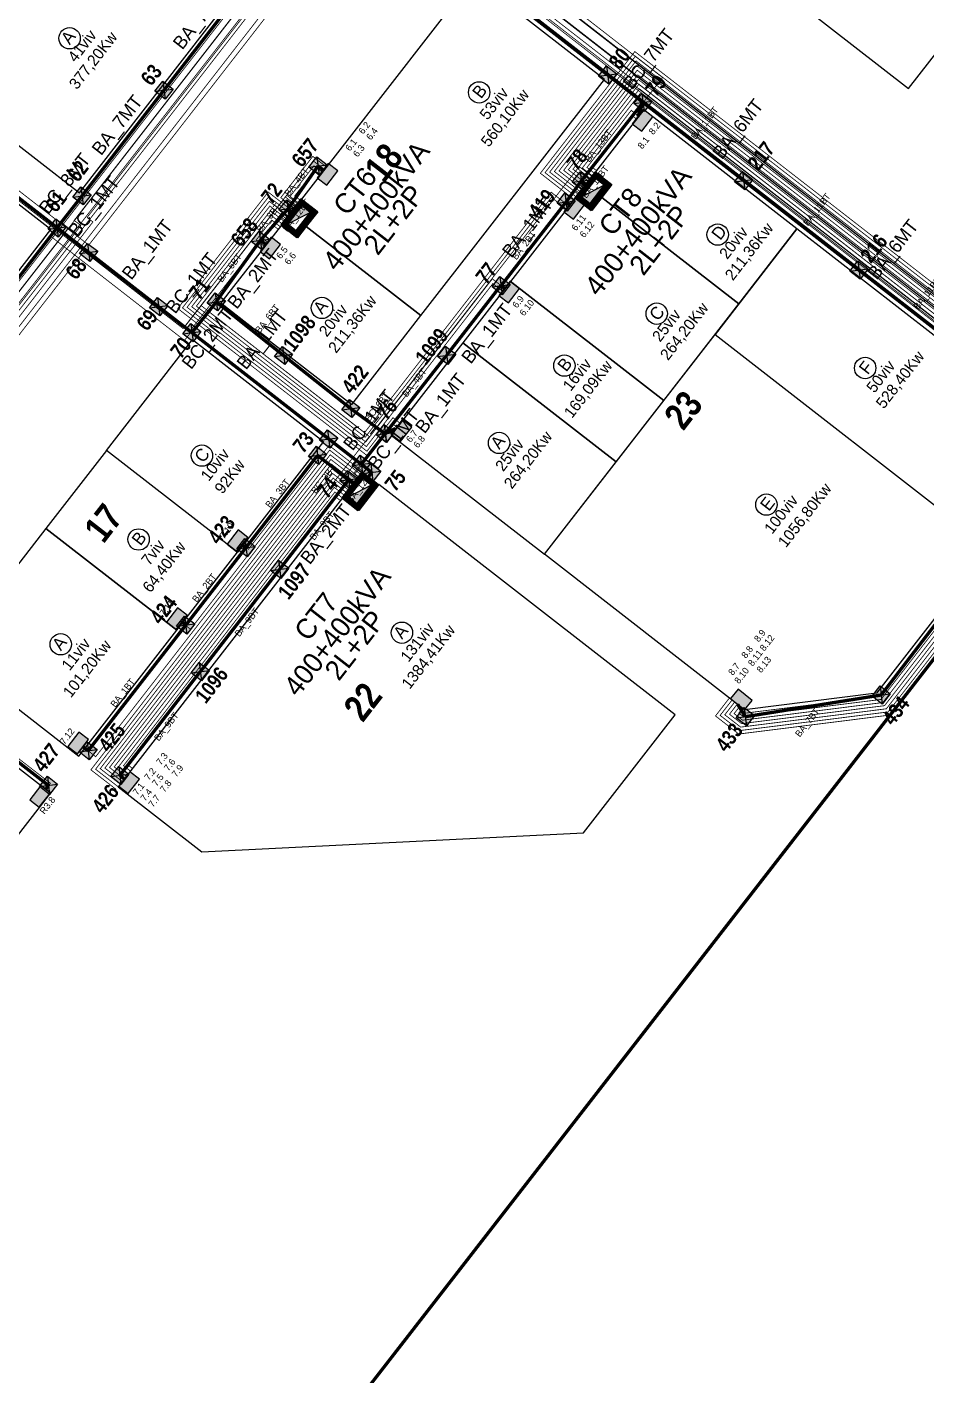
# Model space of a CAD drawing. Header units: metres. Extents: x 750363 to 753809, y 4417932 to 4421953.
# Drawn here: x 752212.2 to 752483, y 4419870.3 to 4420276.1 of the extents above; entities that cross this region are included whole.
import ezdxf
from ezdxf.enums import TextEntityAlignment as Align

# ---------------------------------------------------------------- set-up
doc = ezdxf.new("R2010")
doc.units = ezdxf.units.M
doc.linetypes.add('RAYITAS', pattern=[0.375, 0.25, -0.125])
doc.linetypes.add('TRAZOS2', pattern=[9.525, 6.35, -3.175])
for name, color, linetype in [('----1-verde oscuro', 104, 'Continuous'), ('----AMARILLO', 2, 'Continuous'), ('----CIANO', 150, 'Continuous'), ('--norte h4', 7, 'TRAZOS2'), ('0-MANZANAS', 10, 'Continuous'), ('0-REPARCELACION', 5, 'Continuous'), ('0-SOLAPE', 2, 'TRAZOS2'), ('1-ANILLO-MT', 40, 'Continuous'), ('1-CONEXIÓN S.T.', 7, 'Continuous'), ('1-CT', 2, 'TRAZOS2'), ('1-CT-TXT', 3, 'TRAZOS2'), ('1-LINEAS-MT', 7, 'Continuous'), ('2-ARQUETAS-CRUCE', 10, 'Continuous'), ('2-ARQUETAS-PASO', 170, 'Continuous'), ('2-ARQUETAS-TRAFO', 7, 'Continuous'), ('2-CARGAS-BT', 7, 'Continuous'), ('2-HORNACINAS', 7, 'Continuous'), ('2-HORNACINAS-TXT-SIMPLE', 2, 'Continuous'), ('2-LINEAS-BT', 10, 'Continuous'), ('2-TEXTO ZANJA-BT', 7, 'Continuous'), ('2-TEXTO ZANJA-MT', 7, 'Continuous'), ('2-TEXTO-ARQUETA-MT', 7, 'Continuous'), ('2-ZANJAS-BT', 170, 'Continuous'), ('2-ZANJAS-MT', 10, 'Continuous'), ('2-ZANJAS-MT-BT', 82, 'Continuous')]:
    doc.layers.add(name, color=color, linetype=linetype)
doc.styles.add('Century', font='GOTHIC.TTF')
doc.styles.add('Century_1_1000', font='GOTHIC.TTF', dxfattribs={"height": 2})
doc.styles.add('Century_1_2000', font='GOTHIC.TTF', dxfattribs={"height": 4})
doc.styles.add('Century_1_2500', font='GOTHIC.TTF', dxfattribs={"height": 6})
doc.styles.add('Urbanismo_1_1000', font='swisscb.ttf', dxfattribs={"height": 3})
doc.styles.add('Urbanismo_1_2500', font='swisscb.ttf', dxfattribs={"height": 8})

# ---------------------------------------------------------------- blocks, each defined once
blk = doc.blocks.new('ct')
at = {"linetype": 'Continuous'}
h = blk.add_hatch(dxfattribs=at)
h.set_pattern_fill('ANSI31', color=253, scale=0.1, angle=-142.1201, style=0)
h.set_pattern_definition([(45, (0, -5e-10), (-0.2245064, 0.2245064), [])])
h.paths.add_polyline_path([(-1183.13, 162.26), (-1193.03, 162.26), (-1193.03, 156.06), (-1183.13, 156.06)])
h.paths.add_polyline_path([(-1184.63, 160.76), (-1184.63, 157.56), (-1191.53, 157.56), (-1191.53, 160.76)], flags=16)
blk.add_hatch(color=80, dxfattribs=at).paths.add_polyline_path([(-1191.53, 160.76), (-1191.53, 157.56), (-1184.63, 157.56)])
at = {"color": 80, "linetype": 'Continuous'}
blk.add_line((-1184.63, 157.56), (-1191.53, 160.76), dxfattribs=at)
at = {"color": 5, "linetype": 'Continuous'}
blk.add_lwpolyline([(-1193.03, 156.06), (-1183.13, 156.06), (-1183.13, 162.26), (-1193.03, 162.26)], close=True, dxfattribs=at)
at = {"color": 6, "linetype": 'Continuous'}
blk.add_lwpolyline([(-1191.53, 157.56), (-1184.63, 157.56), (-1184.63, 160.76), (-1191.53, 160.76)], close=True, dxfattribs=at)
blk = doc.blocks.new('HORNACINA')
at = {"layer": '--norte h4'}
blk.add_hatch(color=141, dxfattribs=at).paths.add_polyline_path([(-3.63, 2.72), (-3.63, -2.72), (0, -2.72), (0, 2.72)])
at = {"layer": '--norte h4', "color": 5}
blk.add_lwpolyline([(-3.63, 2.72), (-3.63, -2.72), (0, -2.72), (0, 2.72)], close=True, dxfattribs=at)
blk = doc.blocks.new('Arqueta 001')
h = blk.add_hatch(color=255)
h.dxf.hatch_style = 1
h.paths.add_polyline_path([(-1.95, 1.95), (0, 0), (1.95, 1.95)])
h.paths.add_polyline_path([(0, 0), (-1.95, -1.95), (1.95, -1.95)])
h = blk.add_hatch(color=256)
h.dxf.hatch_style = 1
h.paths.add_polyline_path([(0, 0), (-1.95, 1.95), (-1.95, -1.95)])
h.paths.add_polyline_path([(1.95, -1.95), (1.95, 1.95), (0, 0)])
h = blk.add_hatch(color=256)
h.dxf.hatch_style = 1
h.paths.add_polyline_path([(1.95, 1.95), (-1.95, 1.95), (0, 0)])
h.paths.add_polyline_path([(0, 0), (-1.95, -1.95), (1.95, -1.95)])
for p, q in [((-1.95, 1.95), (1.95, 1.95)), ((-1.95, -1.95), (-1.95, 1.95)), ((-1.95, 1.95), (1.95, -1.95)), ((1.95, 1.95), (-1.95, -1.95)), ((1.95, 1.95), (1.95, -1.95)), ((1.95, -1.95), (-1.95, -1.95))]:
    blk.add_line(p, q)

msp = doc.modelspace()

# ---------------------------------------------------------------- linework, layer by layer
at = {"layer": '----1-verde oscuro', "const_width": 0.25, "elevation": 1.34}
for points in [[(752139.3, 4420125.31), (752138.66, 4420124.48), (752056.86, 4420188.08), (752131.77, 4420284.42), (752259.2, 4420185.33), (752290.4, 4420225.46), (752293.62, 4420222.97)], [(752289.79, 4420218.05), (752288.6, 4420218.98), (752268.61, 4420193.27), (752317.31, 4420155.4), (752378.5, 4420234.09), (752382.25, 4420231.18)], [(752378.34, 4420226.16), (752377.06, 4420227.16), (752310.59, 4420141.68), (752311.87, 4420140.68)]]:
    msp.add_lwpolyline(points, dxfattribs=at)
at = {"layer": '----1-verde oscuro', "elevation": 1.34}
msp.add_lwpolyline([(752308.28, 4420136.06, 0.25, 0.25, 0), (752304.54, 4420138.97, 0.25, 0.25, 0), (752315.3, 4420152.81, 0.25, 0.25, 0), (752266.6, 4420190.68, 0.25, 0.25, 0), (752259.64, 4420181.74, 0.25, 0.25, 0), (752219.35, 4420213.07, 0.25, 0.25, 0), (752198.48, 4420186.24, 0.25, 0.25, 0), (752140.83, 4420112.09, 0.25, 0.25, 0), (752142.98, 4420110.42, 0.25, 0.25, 0), (751950.65, 4419863.07, 0.25, 0.25, 0), (751952.61, 4419861.56, 0.25, 0.25, 0), (751871.31, 4419757.01, 0.25, 0.25, 0), (751862.65, 4419763.74, 0.25, 0.25, 0), (751865.87, 4419767.89, 0, 0, 0)], format="xyseb", dxfattribs=at)
at = {"layer": '----AMARILLO', "const_width": 0.25, "elevation": 1.34}
for points in [[(752230.85, 4420417.57), (752237.51, 4420412.39), (752227.75, 4420399.84), (752321.71, 4420326.77), (752319.84, 4420324.37), (752554, 4420142.29), (752558.81, 4420148.47), (752702.29, 4420036.89), (752834.33, 4420206.7), (752849.76, 4420194.7), (752844.3, 4420187.68)], [(752229, 4420415.2), (752233.3, 4420411.86), (752223.54, 4420399.31), (752317.5, 4420326.25), (752315.63, 4420323.84), (752554.53, 4420138.08), (752559.33, 4420144.26), (752711.75, 4420025.74), (752709.71, 4420023.11), (752850.24, 4419913.84), (752786.39, 4419831.72), (752784.73, 4419833.01), (752493.39, 4419458.34), (752494.63, 4419457.38), (752402.21, 4419338.53), (752312.18, 4419408.54), (752318.14, 4419416.21)], [(752227.16, 4420412.84), (752229.09, 4420411.33), (752219.42, 4420398.89), (752313.5, 4420325.73), (752230.31, 4420218.74), (752232.05, 4420217.39), (752152.37, 4420114.92), (752154.29, 4420113.42), (751962.21, 4419866.4), (751963.84, 4419865.13), (751873.74, 4419749.26), (751856.87, 4419762.38), (751862.93, 4419770.18)]]:
    msp.add_lwpolyline(points, dxfattribs=at)
at = {"layer": '----CIANO', "const_width": 0.25, "elevation": 1.34}
for points in [[(752407.34, 4420542.67), (752402.04, 4420535.85), (752447.07, 4420500.84), (752337.56, 4420360), (752334.97, 4420362.01), (752222.45, 4420217.31), (752224.64, 4420215.62), (752145.06, 4420113.28), (752147.08, 4420111.71), (751954.95, 4419864.62), (751956.7, 4419863.26), (751872.16, 4419754.55), (751860.55, 4419763.57), (751864.65, 4419768.84)], [(752843.39, 4420188.39), (752847.72, 4420193.96), (752835.44, 4420203.52), (752719.42, 4420054.31), (752723.01, 4420051.52), (752704.49, 4420027.7), (752559.8, 4420140.22), (752555.06, 4420134.12), (752309.65, 4420324.95), (752335.52, 4420358.22), (752337.84, 4420356.42), (752450, 4420500.65), (752404.23, 4420536.25), (752408.51, 4420541.75)], [(751863.85, 4419769.47), (751858.79, 4419762.96), (751873.11, 4419751.83), (751960.59, 4419864.32), (751958.67, 4419865.82), (752150.67, 4420112.73), (752148.93, 4420114.09), (752228.42, 4420216.32), (752226.41, 4420217.89), (752307.99, 4420322.82), (752555.56, 4420130.32), (752560.26, 4420136.37), (752702.81, 4420025.53), (752700.55, 4420022.62), (752843.37, 4419911.56), (752786.18, 4419838), (752784.97, 4419838.94), (752487.92, 4419456.93), (752489.23, 4419455.9), (752402.1, 4419343.85), (752316.15, 4419410.68), (752319.58, 4419415.09)]]:
    msp.add_lwpolyline(points, dxfattribs=at)
at = {"layer": '0-REPARCELACION'}
for points in [[(752395.15, 4420353.36), (752379.8, 4420333.6), (752477.73, 4420257.54), (752508.4, 4420297.03), (752434.09, 4420354.75), (752430.28, 4420349.85), (752422.47, 4420355.93), (752426.27, 4420360.82), (752418.29, 4420367.02), (752410.47, 4420373.09), (752406.67, 4420368.2), (752399.99, 4420359.6)], [(752304.03, 4420324.08), (752264.54, 4420354.75), (752188.48, 4420256.82), (752227.97, 4420226.15)], [(752346.68, 4420290.96), (752294.9, 4420224.29), (752299.79, 4420220.48), (752296.32, 4420216.02), (752330.86, 4420189.2), (752386.11, 4420260.33)], [(752219.38, 4420215.09), (752132.51, 4420282.57), (752058.9, 4420187.8), (752137.95, 4420126.39), (752141.76, 4420131.29), (752149.57, 4420125.22)], [(752402.85, 4420247.33), (752397.95, 4420251.13), (752391.88, 4420243.31), (752383.46, 4420232.47), (752388.36, 4420228.67), (752385.32, 4420224.76), (752426.56, 4420192.73), (752444.08, 4420215.3)], [(752377.39, 4420224.65), (752357.83, 4420199.47), (752403.96, 4420163.64), (752426.56, 4420192.73), (752385.32, 4420224.76), (752382.29, 4420220.85)], [(752296.32, 4420216.02), (752293.72, 4420212.66), (752288.82, 4420216.47), (752274.42, 4420197.92), (752270.62, 4420193.03), (752278.43, 4420186.95), (752310.05, 4420162.4), (752330.86, 4420189.2)], [(752502.08, 4420119.34), (752526.74, 4420151.1), (752444.08, 4420215.3), (752419.42, 4420183.55)], [(752357.83, 4420199.47), (752343.48, 4420181), (752389.61, 4420145.17), (752403.96, 4420163.64)], [(752236.12, 4420148.62), (752262.03, 4420181.97), (752301.46, 4420151.34), (752275.55, 4420117.99)], [(752343.48, 4420181), (752321.89, 4420153.2), (752368.02, 4420117.37), (752389.61, 4420145.17)], [(752236.12, 4420148.62), (752217.9, 4420125.16), (752257.33, 4420094.53), (752275.55, 4420117.99)], [(752318.2, 4420138.34), (752312.13, 4420130.52), (752307.23, 4420134.32), (752239.69, 4420047.37), (752264.89, 4420027.8), (752379.81, 4420033.51), (752407.41, 4420069.05)], [(752217.9, 4420125.16), (752188.42, 4420087.2), (752227.85, 4420056.57), (752257.33, 4420094.53)], [(752140.63, 4420025.68), (752179.83, 4420076.14), (752219.26, 4420045.52), (752180.06, 4419995.05)]]:
    msp.add_lwpolyline(points, close=True, dxfattribs=at)
msp.add_lwpolyline([(752502.08, 4420119.34), (752468.03, 4420075.51), (752428.34, 4420070.52), (752368.02, 4420117.37), (752419.42, 4420183.55), (752502.08, 4420119.34)], dxfattribs=at)
at = {"layer": '0-REPARCELACION', "color": 6}
for centre in [(752225.02, 4420272.69), (752348.38, 4420256.39), (752420.21, 4420213.61), (752301.01, 4420191.52), (752401.85, 4420189.79, -1.34), (752374.04, 4420174.17, -1.34), (752464.63, 4420173.43), (752354.38, 4420150.87), (752264.88, 4420147.07), (752434.88, 4420132.32), (752245.82, 4420121.81), (752222.36, 4420090.27), (752325.12, 4420093.73)]:
    msp.add_circle(centre, 3.22, dxfattribs=at)
at = {"layer": '0-SOLAPE', "const_width": 1, "elevation": 1.34, "flags": 128}
msp.add_lwpolyline([(751237.24, 4418479), (753046.04, 4420807.81)], dxfattribs=at)
at = {"layer": '1-ANILLO-MT'}
for points in [[(752145.53, 4420120.92, 0.25, 0.25, 0), (752143.96, 4420118.9, 0.25, 0.25, 0), (752150.17, 4420114.07, 0.25, 0.25, 0), (752315.79, 4420327.17, 0.25, 0.25, 0), (752314.44, 4420325.43, 0.25, 0.25, 0), (752315.79, 4420327.17, 0.25, 0.25, 0), (752702.59, 4420026.74, 0.25, 0.25, 0), (752838.01, 4420200.91, 0.25, 0.25, 0), (752845.17, 4420195.35, 0.25, 0.25, 0), (752841.13, 4420190.15, 0, 0, 0)], [(752391.27, 4419511.36, 0.25, 0.25, 0), (752396.21, 4419517.72, 0.25, 0.25, 0), (752482.45, 4419450.74, 0.25, 0.25, 0), (752842.74, 4419914.09, 0.25, 0.25, 0), (752704.5, 4420021.46, 0.25, 0.25, 0), (752316.32, 4420322.96, 0.25, 0.25, 0), (752150.7, 4420109.85, 0.25, 0.25, 0), (752140.42, 4420117.85, 0.25, 0.25, 0), (752143.84, 4420122.24, 0, 0, 0)]]:
    msp.add_lwpolyline(points, format="xyseb", dxfattribs=at)
at = {"layer": '1-CONEXIÓN S.T.', "color": 212}
msp.add_lwpolyline([(751552.46, 4419763.72, 0.25, 0.25, 0), (751578.11, 4419752.75, 0.25, 0.25, 0), (751600.76, 4419741.86, 0.25, 0.25, 0), (751618.59, 4419732.45, 0.25, 0.25, 0), (751648.62, 4419715.32, 0.25, 0.25, 0), (751656.06, 4419728.36, 0.25, 0.25, 0), (751660.43, 4419725.91, 0.25, 0.25, 0), (751673.1, 4419727.41, 0.25, 0.25, 0), (751684.03, 4419725.84, 0.25, 0.25, 0), (751686.29, 4419728.75, 0.25, 0.25, 0), (751693.14, 4419723.43, 0.25, 0.25, 0), (751775.56, 4419829.42, 0.25, 0.25, 0), (751856.27, 4419766.66, 0.25, 0.25, 0), (751860.14, 4419763.66, 0.25, 0.25, 0), (751868.38, 4419757.25, 0.25, 0.25, 0), (752309.46, 4420324.49, 0.25, 0.25, 0), (752697.98, 4420022.41, 0.25, 0.25, 0), (752841.82, 4419911.01, 0.25, 0.25, 0), (752791.49, 4419846.27, 0.25, 0.25, 0), (752797.59, 4419841.53, 0, 0, 0)], format="xyseb", dxfattribs=at)
at = {"layer": '1-CONEXIÓN S.T.', "color": 212, "const_width": 0.25}
for points in [[(751552.85, 4419764.7), (751578.54, 4419753.7), (751601.24, 4419742.79), (751619.08, 4419733.38), (751648.18, 4419716.9), (751655.62, 4419729.94), (751660.67, 4419727.11), (751673.11, 4419728.59), (751683.52, 4419727.09), (751686.09, 4419730.38), (751693.01, 4419725), (751775.94, 4419831.66), (751868.03, 4419760.06), (752308.79, 4420326.91), (752698.67, 4420024.09), (752837.72, 4420203.04), (752847.28, 4420195.61), (752842.31, 4420189.23)], [(752390.08, 4419512.28), (752395.95, 4419519.83), (752482.32, 4419452.74), (752838.95, 4419911.34), (752310.12, 4420322.08), (751868.74, 4419754.44), (751859.69, 4419761.48), (751854.9, 4419765.19), (751775.18, 4419827.18), (751693.33, 4419721.92), (751686.41, 4419727.3), (751684.44, 4419724.77), (751672.99, 4419726.42), (751660.1, 4419724.9), (751656.41, 4419726.97), (751648.96, 4419713.91), (751618.1, 4419731.52), (751600.29, 4419740.92), (751577.68, 4419751.79), (751552.07, 4419762.75)]]:
    msp.add_lwpolyline(points, dxfattribs=at)
at = {"layer": '1-LINEAS-MT', "color": 80, "const_width": 0.25}
for points in [[(752139.2, 4420125.85), (752138.54, 4420125), (752057.63, 4420187.91), (752133.79, 4420285.86), (752222.31, 4420217.03), (752230.81, 4420210.43), (752345.85, 4420358.54), (752337.35, 4420365.15), (752337.35, 4420365.15), (752248.38, 4420434.33), (752248.53, 4420434.53), (752317.84, 4420523.66), (752406.88, 4420454.5), (752449.12, 4420508.88), (752409.51, 4420539.68), (752410.14, 4420540.49)], [(752292.43, 4420221.46), (752289.3, 4420223.9), (752259.48, 4420185.51), (752229.53, 4420208.78), (752154.71, 4420112.44), (752143.49, 4420121.16), (752144.14, 4420122.01)], [(752310.46, 4420138.86), (752307.96, 4420140.8), (752311.59, 4420145.46), (752302.5, 4420152.52), (752302.3, 4420152.26), (752261.06, 4420184.29), (752288.92, 4420220.15), (752290.47, 4420218.94)]]:
    msp.add_lwpolyline(points, dxfattribs=at)
at = {"layer": '1-LINEAS-MT', "color": 80, "const_width": 0.25, "elevation": 1.34}
for points in [[(752428.91, 4420358.68), (752429.89, 4420359.94), (752410.21, 4420375.23), (752352.32, 4420300.7), (752403.62, 4420260.86), (752380.11, 4420230.59), (752381.15, 4420229.78)], [(752379.6, 4420227.77), (752378.55, 4420228.58), (752310.95, 4420141.55), (752311.94, 4420140.78)]]:
    msp.add_lwpolyline(points, dxfattribs=at)
at = {"layer": '2-LINEAS-BT', "const_width": 0.25}
for points in [[(752423.85, 4420074.22), (752419.56, 4420068.69), (752426.57, 4420063.24), (752472.08, 4420068.96), (752539.94, 4420156.33), (752395.27, 4420268.69), (752366.82, 4420232.06), (752376.85, 4420224.25)], [(752424.64, 4420073.6), (752420.96, 4420068.86), (752426.85, 4420064.28), (752471.55, 4420069.9), (752538.54, 4420156.15), (752395.45, 4420267.29), (752368.22, 4420232.23), (752377.47, 4420225.04)], [(752425.43, 4420072.99), (752422.36, 4420069.04), (752427.14, 4420065.33), (752471.01, 4420070.84), (752537.13, 4420155.97), (752395.63, 4420265.88), (752369.63, 4420232.41), (752378.08, 4420225.83)], [(752426.22, 4420072.38), (752423.77, 4420069.21), (752427.43, 4420066.37), (752470.47, 4420071.78), (752535.73, 4420155.8), (752395.8, 4420264.48), (752371.03, 4420232.58), (752378.69, 4420226.62)], [(752427.01, 4420071.76), (752425.17, 4420069.39), (752427.71, 4420067.41), (752469.94, 4420072.72), (752534.33, 4420155.62), (752395.98, 4420263.08), (752372.43, 4420232.76), (752379.31, 4420227.41)], [(752427.8, 4420071.15), (752426.57, 4420069.57), (752428, 4420068.46), (752469.4, 4420073.66), (752532.92, 4420155.44), (752396.15, 4420261.67), (752373.83, 4420232.94), (752379.92, 4420228.2)], [(752428.59, 4420070.54), (752427.98, 4420069.74), (752428.29, 4420069.5), (752468.87, 4420074.6), (752531.52, 4420155.27), (752396.33, 4420260.27), (752375.24, 4420233.11), (752380.54, 4420228.99)], [(752524.26, 4420152.58), (752527.64, 4420156.94), (752396.51, 4420258.87), (752376.64, 4420233.29), (752381.15, 4420229.78)], [(752523.47, 4420153.19), (752526.24, 4420156.76), (752396.68, 4420257.46), (752378.04, 4420233.46), (752381.76, 4420230.57)], [(752522.71, 4420153.79), (752524.86, 4420156.57), (752396.86, 4420256.06), (752379.45, 4420233.64), (752382.38, 4420231.36)], [(752396.34, 4420249.32), (752394.19, 4420250.99), (752380.85, 4420233.81), (752382.99, 4420232.15)], [(752395.67, 4420248.46), (752394.31, 4420249.52), (752382.25, 4420233.99), (752383.61, 4420232.94)], [(752292.58, 4420221.65), (752288.64, 4420224.72), (752298.28, 4420237.14), (752302.24, 4420234.06)], [(752293.2, 4420222.44), (752290.04, 4420224.89), (752298.46, 4420235.74), (752301.62, 4420233.28)], [(752293.81, 4420223.23), (752291.44, 4420225.07), (752298.63, 4420234.33), (752301.01, 4420232.49)], [(752294.42, 4420224.02), (752292.84, 4420225.25), (752298.81, 4420232.93), (752300.39, 4420231.7)], [(752323.53, 4420155.69), (752322.28, 4420156.66), (752314.75, 4420146.97), (752257.61, 4420191.35), (752284.84, 4420226.4), (752292.09, 4420220.77)], [(752324.47, 4420156.88), (752322.42, 4420158.48), (752314.58, 4420148.38), (752259.02, 4420191.53), (752285.01, 4420225), (752291.48, 4420219.98)], [(752355.35, 4420196.62), (752352.5, 4420198.83), (752314.4, 4420149.78), (752260.42, 4420191.71), (752285.19, 4420223.6), (752290.86, 4420219.19)], [(752374.58, 4420221.35), (752370.14, 4420224.8), (752314.05, 4420152.58), (752263.22, 4420192.06), (752285.54, 4420220.79), (752289.64, 4420217.61)], [(752375.3, 4420222.28), (752370.07, 4420226.34), (752313.87, 4420153.99), (752264.63, 4420192.24), (752285.72, 4420219.39), (752289.02, 4420216.82)], [(752356.01, 4420197.44), (752352.35, 4420200.27), (752314.22, 4420151.18), (752261.82, 4420191.88), (752285.36, 4420222.19), (752290.25, 4420218.4)], [(752283.63, 4420210.13), (752281.24, 4420211.99), (752285.89, 4420217.98), (752288.41, 4420216.03)], [(752284.58, 4420211.33), (752282.97, 4420212.59), (752286.07, 4420216.58), (752287.8, 4420215.24)], [(752277.01, 4420120.31), (752278.88, 4420118.85), (752303.17, 4420150.12), (752313.17, 4420142.34)], [(752229.04, 4420059.43), (752232.9, 4420056.43), (752303.52, 4420147.31), (752311.95, 4420140.77)], [(752239.07, 4420046.56), (752231.45, 4420052.47), (752303.7, 4420145.91), (752311.33, 4420139.98)], [(752258.37, 4420097.17), (752261.44, 4420094.79), (752303.35, 4420148.72), (752312.56, 4420141.56)], [(752239.68, 4420047.35), (752232.86, 4420052.65), (752303.88, 4420144.51), (752310.72, 4420139.19)], [(752240.29, 4420048.14), (752234.26, 4420052.83), (752304.05, 4420143.1), (752310.1, 4420138.4)], [(752240.91, 4420048.93), (752235.66, 4420053), (752304.23, 4420141.7), (752309.49, 4420137.61)], [(752241.52, 4420049.72), (752237.06, 4420053.18), (752304.4, 4420140.3), (752308.88, 4420136.82)], [(752242.13, 4420050.51), (752238.47, 4420053.35), (752304.58, 4420138.89), (752308.26, 4420136.03)], [(752242.75, 4420051.3), (752239.87, 4420053.53), (752304.76, 4420137.49), (752307.65, 4420135.24)], [(752243.36, 4420052.09), (752241.27, 4420053.71), (752304.93, 4420136.09), (752307.04, 4420134.45)], [(752243.97, 4420052.88), (752242.68, 4420053.88), (752305.11, 4420134.68), (752306.42, 4420133.66)], [(752144.97, 4420121.36), (752139.66, 4420114.51), (752144.83, 4420110.5), (752142.76, 4420107.84), (752219.23, 4420048.44), (752217.83, 4420046.63)]]:
    msp.add_lwpolyline(points, dxfattribs=at)
at = {"layer": '2-TEXTO ZANJA-BT', "const_width": 0.25, "elevation": 1.34}
msp.add_lwpolyline([(752218.69, 4420047.74), (752217.83, 4420046.63)], dxfattribs=at)
at = {"layer": '2-ZANJAS-BT', "const_width": 1}
for points, elevation in [([(752397.74, 4420253.38), (752379.15, 4420229.75)], -1.34), ([(752278.14, 4420119.37), (752299.7, 4420147.13)], 1.34), ([(752309.12, 4420139.82), (752310.42, 4420138.81)], 1.34), ([(752260.01, 4420096.03), (752278.12, 4420119.34)], 1.34), ([(752278.14, 4420119.37), (752276.98, 4420120.27)], 1.34), ([(752469.45, 4420074.99), (752498.5, 4420112.9)], -1.34), ([(752260.01, 4420096.03), (752258.84, 4420096.94)], 1.34), ([(752230.61, 4420058.2), (752260.01, 4420096.03)], 1.34), ([(752240.16, 4420050.77), (752264.36, 4420082.02)], 1.34), ([(752179.51, 4420078.23), (752218.69, 4420047.74)], 1.34), ([(752428.54, 4420068.46), (752426.22, 4420072.22)], -1.34), ([(752428.54, 4420068.46), (752469.45, 4420074.99)], -1.34), ([(752230.61, 4420058.2), (752229.04, 4420059.43)], 1.34), ([(752218.69, 4420047.74), (752217.83, 4420046.63)], 1.34)]:
    msp.add_lwpolyline(points, dxfattribs=dict(at, elevation=elevation))
for points in [[(752397.74, 4420253.38), (752396.16, 4420249.08)], [(752290.82, 4420221.35), (752299.85, 4420234.25)], [(752299.84, 4420234.24), (752301.42, 4420233.01)], [(752379.15, 4420229.75), (752380.23, 4420228.59)], [(752374.57, 4420223.41), (752375.58, 4420222.63)], [(752290.82, 4420221.35), (752291.66, 4420220.47)], [(752282.51, 4420211.9), (752284.08, 4420210.69)], [(752355, 4420198.22), (752356.01, 4420197.44)], [(752289.57, 4420177.12), (752269.15, 4420193.37)], [(752309.71, 4420161.22), (752289.47, 4420177.21)], [(752320.09, 4420153.7), (752320.04, 4420153.21)], [(752320.09, 4420153.7), (752323.17, 4420155.23)], [(752288.3, 4420112.84), (752309.12, 4420139.82)], [(752264.4, 4420082.02), (752288.3, 4420112.84)], [(752240.16, 4420050.77), (752241.52, 4420049.72)]]:
    msp.add_lwpolyline(points, dxfattribs=at)
at = {"layer": '2-ZANJAS-MT', "const_width": 1}
for points in [[(752387.07, 4420261.66), (752346.6, 4420293.1)], [(752253.47, 4420257.07), (752279.72, 4420290.87)], [(752228.77, 4420225.24), (752253.47, 4420257.07), (752253.47, 4420257.07)], [(752188.79, 4420240.92), (752221.4, 4420215.56)], [(752374.57, 4420223.41), (752379.14, 4420229.75)], [(752379.14, 4420229.75), (752380.38, 4420228.79)], [(752290.82, 4420221.35), (752291.78, 4420220.6)], [(752194.24, 4420180.67), (752221.27, 4420215.66)], [(752230.78, 4420208.22), (752251.84, 4420191.87)], [(752261.87, 4420184.08), (752303.08, 4420152.07)], [(752312.89, 4420144.45), (752316.06, 4420141.99)], [(752316.06, 4420141.99), (752315.03, 4420140.67)]]:
    msp.add_lwpolyline(points, dxfattribs=at)
at = {"layer": '2-ZANJAS-MT', "linetype": 'RAYITAS', "ltscale": 4, "const_width": 1}
for points in [[(752397.74, 4420253.38), (752387.07, 4420261.66)], [(752228.77, 4420225.24), (752221.27, 4420215.66)], [(752221.27, 4420215.66), (752230.78, 4420208.22)], [(752251.84, 4420191.87), (752261.95, 4420184.02)], [(752269.19, 4420193.28), (752261.87, 4420184.08)], [(752319.98, 4420153.68), (752309.71, 4420161.22)], [(752312.89, 4420144.45), (752320.07, 4420153.7), (752320.07, 4420153.7)], [(752303.08, 4420152.07), (752312.89, 4420144.45)]]:
    msp.add_lwpolyline(points, dxfattribs=at)
at = {"layer": '2-ZANJAS-MT-BT', "const_width": 1}
for points in [[(752428.04, 4420229.85), (752397.74, 4420253.38)], [(752462.75, 4420202.89), (752428.04, 4420229.85)], [(752374.57, 4420223.41), (752355, 4420198.22)], [(752282.47, 4420211.84), (752290.82, 4420221.35)], [(752269.15, 4420193.37), (752282.51, 4420211.9)], [(752338.57, 4420177.26), (752354.92, 4420198.29)], [(752338.34, 4420176.97), (752320.09, 4420153.7)]]:
    msp.add_lwpolyline(points, dxfattribs=at)
at = {"layer": '2-ZANJAS-MT-BT', "const_width": 1, "elevation": -1.34}
msp.add_lwpolyline([(752495.1, 4420177.85), (752462.75, 4420202.91)], dxfattribs=at)
at = {"layer": '2-ZANJAS-MT-BT', "linetype": 'RAYITAS', "ltscale": 4, "const_width": 1, "elevation": 1.34}
msp.add_lwpolyline([(752309.12, 4420139.82), (752299.7, 4420147.13)], dxfattribs=at)

# ---------------------------------------------------------------- block references
at = {"layer": '1-CT'}
for p, rotation in [((753237.63, 4421066.89, 1.34), 52.13185960469871), ((753237.63, 4421066.89, 1.34), 52.13185960469871), ((751439.16, 4419378.35, 1.34), 232.1318596046987), ((751439.16, 4419378.35, 1.34), 232.1318596046987), ((753167.42, 4420976.59, 1.34), 52.13185960469871), ((753167.42, 4420976.59, 1.34), 52.13185960469871)]:
    msp.add_blockref('ct', p, dxfattribs=dict(at, rotation=rotation))
at = {"layer": '2-ARQUETAS-CRUCE'}
for p, rotation in [((752397.74, 4420253.38), 52.16329557934349), ((752221.28, 4420215.6), 52.16329557934349), ((752269.2, 4420193.33), 52.16329557934349), ((752261.87, 4420184.08), 52.16329557934349), ((752320.07, 4420153.7), 52.16329557934349), ((752320.09, 4420153.7), 52.16329557507318), ((752299.7, 4420147.13, 1.34), 52.16329557687806), ((752312.89, 4420144.45), 52.16329557934349), ((752309.12, 4420139.82, 1.34), 52.16329557687806), ((752469.45, 4420074.99, -1.34), 52.16329557507318)]:
    msp.add_blockref('Arqueta 001', p, dxfattribs=dict(at, rotation=rotation))
at = {"layer": '2-ARQUETAS-PASO'}
for p, rotation in [((752387.07, 4420261.66), 52.16329557934349), ((752253.47, 4420257.07), 52.16329557934349), ((752299.84, 4420234.25), 52.16329557507318), ((752428.04, 4420229.85), 52.16329557934349), ((752228.77, 4420225.24), 52.16329557934349), ((752374.57, 4420223.41), 52.16329557507318), ((752230.78, 4420208.22), 52.16329557934349), ((752282.46, 4420211.88), 52.16329557507318), ((752462.75, 4420202.91), 52.16329557934349), ((752355, 4420198.22), 52.16329557507318), ((752355, 4420198.22), 52.16329557934349), ((752251.84, 4420191.87), 52.16329557934349), ((752289.47, 4420177.21), 52.16329557507318), ((752338.57, 4420177.26), 52.16329557507318), ((752309.71, 4420161.22), 52.16329557507318), ((752303.08, 4420152.07), 52.16329557934349), ((752278.14, 4420119.37, 1.34), 52.16329557687806), ((752288.3, 4420112.84), 52.16329557687806), ((752260.01, 4420096.03, 1.34), 52.16329557687806), ((752264.4, 4420082.02), 52.16329557687806), ((752428.54, 4420068.46, -1.34), 52.16329557507318), ((752230.63, 4420058.2, 1.34), 52.16329557687806), ((752240.16, 4420050.77), 52.16329557687806), ((752218.68, 4420047.8, 1.34), 52.16329557721644)]:
    msp.add_blockref('Arqueta 001', p, dxfattribs=dict(at, rotation=rotation))
at = {"layer": '2-ARQUETAS-TRAFO', "rotation": 52.16329557934349}
for p in [(752379.14, 4420229.75), (752290.82, 4420221.35), (752316.06, 4420141.99)]:
    msp.add_blockref('Arqueta 001', p, dxfattribs=at)
at = {"layer": '2-HORNACINAS'}
for p, rotation in [((752399.02, 4420246.85), 322.1262165936768), ((752304.14, 4420230.6), 322.1262165936768), ((752378.44, 4420220.4), 322.1262165936768), ((752286.93, 4420208.47), 322.1262165936768), ((752358.87, 4420195.21), 322.1262165936768), ((752326.4, 4420153.46), 322.1262165936768), ((752277.01, 4420120.31), 322.1262165936768), ((752258.77, 4420096.86), 322.1262165936768), ((752426.22, 4420072.22), 231.2069183326015), ((752229.04, 4420059.43), 322.1262165936768), ((752244.38, 4420047.49), 322.1262165936768), ((752214.72, 4420045.6), 142.1262165948261)]:
    msp.add_blockref('HORNACINA', p, dxfattribs=dict(at, rotation=rotation))

# ---------------------------------------------------------------- texts
at = {"layer": '0-MANZANAS', "char_height": 8, "attachment_point": 1, "rotation": 52.1633, "style": 'Urbanismo_1_2500'}
for s, insert in [('\\pxqc;18', (752307.84, 4420226.68, 1.34)), ('\\pxqc;23', (752398.08, 4420152.17, 1.34)), ('\\pxqc;17', (752223.43, 4420118.16, 1.34)), ('\\pxqc;22', (752301.55, 4420064.37, 1.34))]:
    msp.add_mtext_dynamic_manual_height_columns(s, width=28.0708, gutter_width=40, heights=[0], dxfattribs=dict(at, insert=insert))
at = {"layer": '0-REPARCELACION', "color": 3, "char_height": 3.75, "width": 7.0666, "attachment_point": 1, "rotation": 52.1633, "style": 'Century'}
for s, insert in [('A', (752222.1, 4420272.83)), ('B', (752345.99, 4420256.56)), ('D', (752418.02, 4420213.95)), ('A', (752298.09, 4420191.67)), ('C', (752399.29, 4420189.66, -1.34)), ('B', (752371.64, 4420174.34, -1.34)), ('F', (752462.44, 4420173.51)), ('A', (752351.47, 4420151.02)), ('C', (752262.32, 4420146.94)), ('E', (752432.69, 4420132.39)), ('B', (752243.43, 4420121.99)), ('A', (752322.2, 4420093.88)), ('A', (752219.44, 4420090.41))]:
    msp.add_mtext(s, dxfattribs=dict(at, insert=insert))
at = {"layer": '1-CT-TXT', "color": 5, "style": 'Century_1_2500'}
for s, p in [('400+400kVA', (752319.69, 4420220.43)), ('CT6', (752313.33, 4420224.89)), ('400+400kVA', (752398.55, 4420212.85, 1.34)), ('2L+2P', (752325.04, 4420216.26)), ('CT8', (752393.27, 4420218.69, 1.34)), ('2L+2P', (752405.03, 4420210.13, 1.34)), ('400+400kVA', (752307.96, 4420092.35, -1.34)), ('CT7', (752301.61, 4420096.8, -1.34)), ('2L+2P', (752313.32, 4420088.18, -1.34))]:
    msp.add_text(s, height=6, rotation=52.1319, dxfattribs=at).set_placement(p, align=Align.CENTER)
at = {"layer": '2-CARGAS-BT', "color": 5, "char_height": 3.4, "attachment_point": 1, "rotation": 52.1633, "style": 'Century'}
for s, insert, width in [('377,20Kw', (752224.57, 4420259.12), 7.0666), ('41viv', (752224.19, 4420267.26), 7.0666), ('53viv', (752348.23, 4420249.93), 7.0666), ('560,10Kw', (752348.6, 4420241.79), 7.0666), ('20viv', (752420.4, 4420208.01), 7.0666), ('211,36Kw', (752422.12, 4420201.6), 7.0666), ('  211,36Kw', (752301.07, 4420177.74), 23.7694), ('20viv', (752299.82, 4420184.63), 7.0666), ('25viv', (752400.18, 4420183.12), 7.0666), ('264,20Kw', (752402.58, 4420177.58), 7.0666), ('528,40Kw', (752467.58, 4420163.01), 7.0666), ('16viv', (752373.27, 4420168.31, -1.34), 7.0666), ('169,09Kw', (752373.65, 4420160.16, -1.34), 7.0666), ('50viv', (752464.72, 4420167.75), 7.0666), ('264,20Kw', (752355.55, 4420138.87), 7.0666), ('25viv', (752352.93, 4420144.12), 7.0666), ('10viv', (752264.24, 4420141.21), 7.0666), ('92Kw', (752268.39, 4420137.33), 7.0666), ('1056,80Kw', (752438.08, 4420121.21), 7.0666), ('100viv', (752433.93, 4420125.27), 7.0666), ('7viv', (752246.33, 4420115.77), 7.0666), ('64,40Kw', (752246.7, 4420107.62), 7.0666), ('131viv', (752324.39, 4420086.73), 7.0666), ('1384,41Kw', (752324.76, 4420078.58), 7.0666), ('11viv', (752222.36, 4420084.14), 7.0666), ('101,20Kw', (752222.73, 4420076), 7.0666)]:
    msp.add_mtext(s, dxfattribs=dict(at, insert=insert, width=width))
at = {"layer": '2-HORNACINAS-TXT-SIMPLE', "char_height": 2, "attachment_point": 1, "rotation": 52.1633, "style": 'Century_1_1000'}
for s, insert in [('\\pxql;6.2', (752311.87, 4420244.87, 2.68)), ('\\pxql;8.2', (752399.26, 4420244.71, 2.68)), ('\\pxql;6.4', (752314.17, 4420243.08, 2.68)), ('\\pxql;6.1', (752307.9, 4420239.76, 2.68)), ('\\pxql;6.3', (752310.2, 4420237.97, 2.68)), ('\\pxql;8.1', (752395.92, 4420240.41, 2.68)), ('\\pxql;6.11', (752375.99, 4420215.76, 2.68)), ('\\pxql;6.12', (752378.45, 4420213.71, 1.34)), ('\\pxql;6.5', (752287.06, 4420207.32, 2.68)), ('\\pxql;6.6', (752289.54, 4420205.54, 1.34)), ('\\pxql;6.9', (752358.19, 4420192.5, 2.68)), ('\\pxql;6.10', (752360.34, 4420190.14, 2.68)), ('\\pxql;6.7', (752326.17, 4420152.08, 2.68)), ('\\pxql;6.8', (752328.38, 4420150.4, 2.68)), ('\\pxql;7.10', (752269.97, 4420123, -1.34)), ('\\pxql;7.11', (752251.92, 4420099.75, -1.34)), ('\\pxql;8.9', (752430.99, 4420092, 1.34)), ('\\pxql;8.12', (752432.69, 4420089.26, 1.34)), ('\\pxql;8.8', (752427.16, 4420087.08, 1.34)), ('\\pxql;8.11', (752429.15, 4420084.71, 1.34)), ('\\pxql;8.13', (752431.73, 4420082.73, 1.34)), ('\\pxql;8.7', (752423.2, 4420081.97, 1.34)), ('\\pxql;8.10', (752425.05, 4420079.43, 1.34)), ('\\pxql;7.12', (752221.9, 4420061.15, -1.34)), ('\\pxql;7.3', (752250.92, 4420054.95, -1.34)), ('\\pxql;7.2', (752247.35, 4420050.36, -1.34)), ('\\pxql;7.6', (752253.24, 4420053.14, -1.34)), ('\\pxql;7.9', (752255.61, 4420051.3, -1.34)), ('\\pxql;7.1', (752243.88, 4420045.89, -1.34)), ('\\pxql;7.5', (752249.67, 4420048.56, -1.34)), ('\\pxql;7.8', (752252.05, 4420046.71, -1.34)), ('\\pxql;R3.8', (752215.85, 4420040.17, -1.34)), ('\\pxql;7.4', (752246.2, 4420044.08, -1.34)), ('\\pxql;7.7', (752248.58, 4420042.24, -1.34))]:
    msp.add_mtext_dynamic_manual_height_columns(s, width=24.5045, gutter_width=30, heights=[0], dxfattribs=dict(at, insert=insert))
at = {"layer": '2-TEXTO ZANJA-BT', "char_height": 2, "attachment_point": 1, "rotation": 52.1633, "style": 'Century_1_1000'}
for s, width, insert in [('BA_11BT', 15.3621, (752411.98, 4420243.27)), ('BA_13BT', 15.3621, (752379.96, 4420236.41, -1.34)), (' BA_4BT', 15.3621, (752289.05, 4420225.59)), ('BA_13BT', 15.3621, (752379.05, 4420225.57, -1.34)), (' BA_8BT', 15.3621, (752280.6, 4420214.76)), (' BA_12BT', 15.3621, (752288.55, 4420214.87)), ('BA_11BT', 15.3621, (752445.76, 4420217.24)), ('BA_2BT', 15.3621, (752358.02, 4420207.04)), (' BA_6BT', 15.3621, (752268.89, 4420199.69)), ('BA_11BT', 15.3621, (752479.01, 4420192.05)), (' BA_6BT', 15.3621, (752280.27, 4420184.38, -1.34)), (' BA_4BT', 15.3621, (752324.54, 4420165.12)), (' BC_6BT', 15.3621, (752313.33, 4420157.83)), ('BC_3BT', 17.6856, (752297.58, 4420136.63)), ('BA_12BT', 17.6856, (752308.3, 4420133.76, 1.34)), ('BA_3BT', 17.6856, (752283.82, 4420132.38)), ('BA_9BT', 17.6856, (752297.13, 4420122.61, 1.34)), ('BA_2BT', 17.6856, (752261.74, 4420103.94)), ('BA_9BT', 17.6856, (752274.58, 4420093.59, 1.34)), ('BA_1BT', 17.6856, (752237.18, 4420072.33)), ('BA_9BT', 17.6856, (752250.31, 4420062.17, 1.34)), ('BA_7BT', 15.3621, (752443.35, 4420063.38))]:
    msp.add_mtext_dynamic_manual_height_columns(s, width=width, gutter_width=10, heights=[0], dxfattribs=dict(at, insert=insert))
at = {"layer": '2-TEXTO ZANJA-MT', "char_height": 4, "attachment_point": 1, "rotation": 52.1633, "style": 'Century_1_2000'}
for s, insert in [('BA_7MT', (752255.83, 4420271.44)), ('BC_7MT', (752391.3, 4420259.4)), ('BA_7MT', (752231.38, 4420239.6)), ('BA_6MT', (752418.33, 4420238.41)), ('BC_8MT', (752215.46, 4420221.89)), ('BC_1MT', (752224.3, 4420215.03)), ('BA_1MT', (752354.97, 4420208.75)), ('BA_1MT', (752240.46, 4420202.12, 1.34)), ('BA_6MT', (752465.01, 4420202.15)), ('BC_1MT', (752253.67, 4420191.92, -1.34)), ('BA_2MT', (752272.22, 4420193.34)), ('BC_2MT', (752258.48, 4420175.2)), ('BA_1MT', (752275.02, 4420175.09)), ('BA_1MT', (752342.7, 4420176.84, 1.34)), ('BA_1MT', (752328.8, 4420155.87, 1.34)), ('BC_1MT', (752307.11, 4420150.71)), ('BC_1MT', (752314.51, 4420144.96)), ('BA_2MT', (752294.23, 4420116.45))]:
    msp.add_mtext_dynamic_manual_height_columns(s, width=8.2281, gutter_width=10, heights=[0], dxfattribs=dict(at, insert=insert))
at = {"layer": '2-TEXTO-ARQUETA-MT', "char_height": 4.5, "attachment_point": 5, "rotation": 52.1633, "style": 'Urbanismo_1_1000'}
for s, insert, width in [('80', (752390.64, 4420266.63, 1.34), 3.6754), ('63', (752249.65, 4420261.67, 1.34), 3.699), ('79', (752401.68, 4420258.45, 1.34), 3.6793), ('657', (752295.95, 4420238.27, 1.34), 3.7029), ('78', (752377.82, 4420236.2, 1.34), 3.6872), ('217', (752433.28, 4420237.27, 1.34), 5.7019), ('62', (752227.52, 4420232.71, 1.34), 3.6911), ('72', (752285.86, 4420226.04, 1.34), 3.7029), ('419', (752367.26, 4420222.95, 1.34), 5.7216), ('61', (752220.95, 4420223.56, 1.34), 3.2189), ('658', (752277.64, 4420214.3, 1.34), 3.7029), ('216', (752467.27, 4420209.46, 1.34), 5.7019), ('68', (752227, 4420203.3, 1.34), 3.6754), ('77', (752350.48, 4420202, 1.34), 3.6911), ('71', (752264.13, 4420197.23, 1.34), 3.2307), ('69', (752248.39, 4420187.89, 1.34), 3.6675), ('1098', (752294.23, 4420183.87, 1.34), 5.7452), ('70', (752258.56, 4420179.54, 1.34), 3.6911), ('1099', (752334.08, 4420179.95, 1.34), 5.7216), ('422', (752310.98, 4420170.08, 1.34), 5.7452), ('76', (752320.6, 4420160.96, 1.34), 3.6911), ('73', (752295.43, 4420151.08, 1.34), 3.7108), ('75', (752323.14, 4420139.55, 1.34), 3.6872), ('74', (752302.66, 4420137.45, 1.34), 3.7147), ('423', (752270.79, 4420124.73, 1.34), 5.7531), ('1097', (752292.73, 4420109.29), 5.7334), ('424', (752253.29, 4420100.68, 1.34), 5.757), ('1096', (752267.8, 4420077.99), 5.7334), ('434', (752473.91, 4420070.27, 1.34), 5.757), ('425', (752237.77, 4420062.19, 1.34), 5.7295), ('433', (752423.69, 4420062.23, 1.34), 5.7531), ('427', (752218, 4420056.15, 1.34), 5.7334), ('426', (752235.8, 4420043.77), 5.7334)]:
    msp.add_mtext(s, dxfattribs=dict(at, insert=insert, width=width))

doc.saveas('drawing.dxf')
